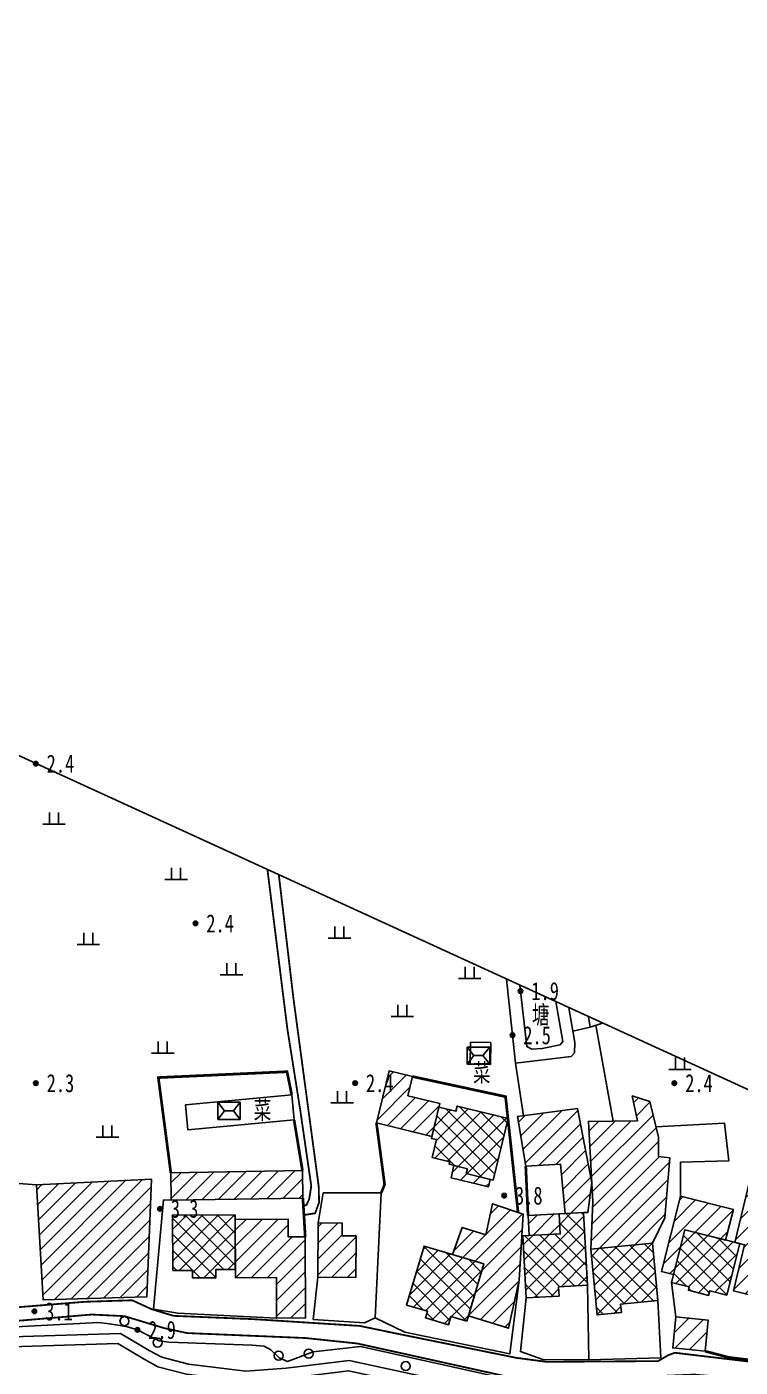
# Model space of a CAD drawing. Header units: metres. Extents: x 494039 to 619385, y 3351420 to 3402703.
# Drawn here: x 588212.1 to 588370.4, y 3393854.5 to 3394151.7 of the extents above; entities that cross this region are included whole.
import ezdxf
from ezdxf.enums import TextEntityAlignment as Align

# ---------------------------------------------------------------- set-up
doc = ezdxf.new("R2010")
doc.units = ezdxf.units.M
for name, pattern in [('2430', [0]), ('2450', [0]), ('8521', [0]), ('8522', [0]), ('9610', [0])]:
    doc.linetypes.add(name, pattern=pattern)
for name, color, linetype in [('210100', 130, 'Continuous'), ('230102', 141, 'Continuous'), ('310300', 8, 'Continuous'), ('310500', 8, 'Continuous'), ('330400', 8, 'Continuous'), ('380201', 8, '2430'), ('380202', 8, '2450'), ('420500', 8, 'Continuous'), ('510301', 8, 'Continuous'), ('720100', 8, 'Continuous'), ('760201', 8, '8521'), ('760202', 8, '8522'), ('810100', 8, '9610'), ('810302', 8, 'Continuous'), ('范围线', 8, 'Continuous')]:
    doc.layers.add(name, color=color, linetype=linetype)
pattern_1 = [(45, (0, 0), (-1.767766953, 1.767766953), []), (135, (0, 0), (-1.767766953, -1.767766953), [])]
pattern_2 = [(45, (0, 0), (-1.767766953, 1.767766953), [])]

# ---------------------------------------------------------------- blocks, each defined once
blk = doc.blocks.new('gc170')
at = {"linetype": 'Continuous'}
blk.add_circle((0, 0), 0.5, dxfattribs=at)
blk = doc.blocks.new('p_point')
for radius in [0.25, 0.2, 0.15, 0.1, 0.05]:
    blk.add_circle((0, 0), radius)
blk.add_point((0, 0))
blk = doc.blocks.new('vm')
at = {"linetype": 'Continuous'}
for p, q in [((1.25, 0), (-1.25, 0)), ((-0.5, 0), (-0.5, 1.3)), ((0.5, 1.3), (0.5, 0))]:
    blk.add_line(p, q, dxfattribs=at)
blk = doc.blocks.new('mf')
for p, q in [((1.25, 0.95), (-1.25, 0.95)), ((-1.25, 0.95), (-1.25, -0.95)), ((0.5, 0), (-0.5, 0)), ((1.25, -0.95), (1.25, 0.95)), ((-1.25, -0.95), (1.25, -0.95))]:
    blk.add_line(p, q)
at = {"flags": 128}
for points in [[(-1.25, -0.95), (-0.5, 0), (-1.25, 0.95)], [(1.25, -0.95), (0.5, 0), (1.25, 0.95)]]:
    blk.add_lwpolyline(points, dxfattribs=at)
blk = doc.blocks.new('1-3&1-4')
at = {"layer": '310300', "linetype": 'Continuous'}
h = blk.add_hatch(dxfattribs=at)
h.set_pattern_fill('ANSI31', color=8, scale=20, style=0)
h.set_pattern_definition(pattern_2)
h.paths.add_polyline_path([(588301.9999, 3393905.6445), (588289.7078, 3393908.6283), (588292.5103, 3393920.1733), (588297.7225, 3393918.908), (588296.6931, 3393914.6671), (588303.7729, 3393912.9485)])
h = blk.add_hatch(dxfattribs=at)
h.set_pattern_fill('ANSI31', color=8, scale=20, style=0)
h.set_pattern_definition(pattern_2)
h.paths.add_polyline_path([(588337.2622, 3393880.6283), (588337.7388, 3393891.0946), (588336.756, 3393908.9597), (588347.6422, 3393909.0942), (588346.4922, 3393914.6297), (588350.3541, 3393913.3617), (588352.274, 3393905.4734), (588352.3267, 3393901.1911), (588354.7829, 3393900.9017), (588353.6824, 3393887.5876), (588350.943, 3393881.9639)])
h = blk.add_hatch(dxfattribs=at)
h.set_pattern_fill('ANSI31', color=8, scale=20, style=0)
h.set_pattern_definition(pattern_2)
h.paths.add_polyline_path([(588335.6913, 3393888.7832), (588336.5955, 3393888.7343), (588337.5265, 3393895.3155), (588334.3164, 3393911.7985), (588320.997, 3393910.0586), (588322.838, 3393899.0311), (588330.5376, 3393899.4931), (588331.5612, 3393888.5592)])
h = blk.add_hatch(dxfattribs=at)
h.set_pattern_fill('ANSI31', color=8, scale=20, style=0)
h.set_pattern_definition(pattern_2)
h.paths.add_polyline_path([(588314.9673, 3393896.107), (588314.5694, 3393894.4676), (588306.2549, 3393896.4859), (588306.9115, 3393899.1907), (588309.9003, 3393898.4652), (588309.6416, 3393897.3998)])
h = blk.add_hatch(dxfattribs=at)
h.set_pattern_fill('ANSI31', color=8, scale=20, style=0)
h.set_pattern_definition(pattern_2)
h.paths.add_polyline_path([(588238.7639, 3393870.0548), (588215.7351, 3393869.3712), (588214.2618, 3393894.9046), (588239.7534, 3393896.1501)])
h = blk.add_hatch(dxfattribs=at)
h.set_pattern_fill('ANSI31', color=8, scale=20, style=0)
h.set_pattern_definition(pattern_2)
h.paths.add_polyline_path([(588273.2862, 3393898.0566), (588273.3847, 3393891.9434), (588244.1731, 3393891.4726), (588244.0746, 3393897.5858)])
h = blk.add_hatch(dxfattribs=at)
h.set_pattern_fill('ANSI31', color=8, scale=20, style=0)
h.set_pattern_definition(pattern_2)
h.paths.add_polyline_path([(588372.5241, 3393870.5154), (588368.9641, 3393871.369), (588371.4168, 3393881.5987), (588369.2531, 3393882.134), (588372.6409, 3393896.2636), (588378.637, 3393894.826), (588377.6462, 3393890.6932), (588381.1632, 3393889.85), (588379.1795, 3393881.5765), (588375.3938, 3393882.4842)])
h = blk.add_hatch(dxfattribs=at)
h.set_pattern_fill('ANSI31', color=8, scale=20, style=0)
h.set_pattern_definition(pattern_2)
h.paths.add_polyline_path([(588358.1796, 3393884.9546), (588355.64, 3393874.984), (588352.9413, 3393875.6714), (588357.1985, 3393892.3851), (588368.9135, 3393889.4012), (588367.1959, 3393882.658)])
h = blk.add_hatch(dxfattribs=at)
h.set_pattern_fill('ANSI31', color=8, scale=20, style=0)
h.set_pattern_definition(pattern_2)
h.paths.add_polyline_path([(588306.5517, 3393879.4514), (588308.7241, 3393885.4651), (588313.9551, 3393883.7746), (588315.4848, 3393890.7168), (588322.2967, 3393888.4005), (588321.3488, 3393873.7798), (588319.0485, 3393863.0966), (588310.1221, 3393865.865), (588313.5308, 3393877.3865)])
h = blk.add_hatch(dxfattribs=at)
h.set_pattern_fill('ANSI31', color=8, scale=20, style=0)
h.set_pattern_definition(pattern_2)
h.paths.add_polyline_path([(588258.3449, 3393887.222), (588270.1305, 3393887.2697), (588270.1464, 3393883.3464), (588273.9013, 3393883.3616), (588273.9741, 3393865.3878), (588267.5458, 3393865.3618), (588267.5094, 3393874.3402), (588258.3972, 3393874.3033)])
h = blk.add_hatch(dxfattribs=at)
h.set_pattern_fill('ANSI31', color=8, scale=20, style=0)
h.set_pattern_definition(pattern_2)
h.paths.add_polyline_path([(588276.7985, 3393886.4531), (588282.1199, 3393886.4141), (588282.0992, 3393883.5933), (588285.1991, 3393883.5706), (588285.1317, 3393874.3805), (588276.7104, 3393874.4422)])
h = blk.add_hatch(dxfattribs=at)
h.set_pattern_fill('ANSI31', color=8, scale=20, style=0)
h.set_pattern_definition(pattern_2)
h.paths.add_polyline_path([(588323.5867, 3393883.6278), (588323.3459, 3393888.067), (588330.2492, 3393888.4414), (588330.4899, 3393884.0022)])
h = blk.add_hatch(dxfattribs=at)
h.set_pattern_fill('ANSI31', color=8, scale=20, style=0)
h.set_pattern_definition(pattern_2)
h.paths.add_polyline_path([(588356.1356, 3393865.6153), (588363.3109, 3393864.9074), (588362.63, 3393858.0053), (588355.4547, 3393858.7132)])
at = {"layer": '310500', "linetype": 'Continuous'}
h = blk.add_hatch(dxfattribs=at)
h.set_pattern_fill('ANSI37', color=8, scale=20, style=0)
h.set_pattern_definition(pattern_1)
h.paths.add_polyline_path([(588315.6419, 3393895.9433), (588309.6416, 3393897.3998), (588309.9003, 3393898.4652), (588305.8225, 3393899.4551), (588305.9587, 3393900.016), (588302.0485, 3393900.9652), (588303.0122, 3393904.9352), (588301.8936, 3393905.2067), (588303.5774, 3393912.1429), (588307.3579, 3393911.2252), (588307.6363, 3393912.3722), (588318.9626, 3393909.6228)])
h = blk.add_hatch(dxfattribs=at)
h.set_pattern_fill('ANSI37', color=8, scale=20, style=0)
h.set_pattern_definition(pattern_1)
h.paths.add_polyline_path([(588258.3899, 3393876.1103), (588254.0615, 3393876.0928), (588254.0687, 3393874.3075), (588248.888, 3393874.2865), (588248.8814, 3393875.935), (588244.5222, 3393875.9174), (588244.4725, 3393888.1886), (588258.3407, 3393888.2448)])
h = blk.add_hatch(dxfattribs=at)
h.set_pattern_fill('ANSI37', color=8, scale=20, style=0)
h.set_pattern_definition(pattern_1)
h.paths.add_polyline_path([(588336.5683, 3393872.6123), (588330.1118, 3393872.2622), (588330.223, 3393870.2112), (588322.9331, 3393869.8159), (588322.1882, 3393883.552), (588330.4899, 3393884.0022), (588330.2467, 3393888.4879), (588335.6913, 3393888.7832)])
h = blk.add_hatch(dxfattribs=at)
h.set_pattern_fill('ANSI37', color=8, scale=20, style=0)
h.set_pattern_definition(pattern_1)
h.paths.add_polyline_path([(588367.4406, 3393870.3988), (588363.6744, 3393871.3581), (588363.4233, 3393870.3721), (588358.9382, 3393871.5145), (588359.1236, 3393872.2425), (588355.1965, 3393873.2428), (588358.1796, 3393884.9546), (588370.3581, 3393881.8526)])
h = blk.add_hatch(dxfattribs=at)
h.set_pattern_fill('ANSI37', color=8, scale=20, style=0)
h.set_pattern_definition(pattern_1)
h.paths.add_polyline_path([(588309.7653, 3393864.6593), (588306.2421, 3393865.7017), (588305.6997, 3393863.8683), (588300.5679, 3393865.3866), (588301.0105, 3393866.8825), (588296.4104, 3393868.2436), (588300.2757, 3393881.3082), (588313.5308, 3393877.3865)])
h = blk.add_hatch(dxfattribs=at)
h.set_pattern_fill('ANSI37', color=8, scale=20, style=0)
h.set_pattern_definition(pattern_1)
h.paths.add_polyline_path([(588352.1845, 3393869.2477), (588343.8892, 3393868.4378), (588344.0703, 3393866.5823), (588338.6848, 3393866.0565), (588337.2622, 3393880.6283), (588350.943, 3393881.9639)])
at = {"layer": '210100', "color": 141, "linetype": 'Continuous', "elevation": 1.2, "flags": 128}
blk.add_lwpolyline([(588428.9487, 3393831.4093), (588420.433, 3393834.1132), (588411.1029, 3393837.343), (588404.9973, 3393840.5887), (588403.7858, 3393840.8856), (588370.855, 3393844.9298), (588363.7932, 3393845.0814), (588363.4291, 3393842.6272), (588348.4315, 3393844.2184), (588348.5712, 3393846.0746), (588338.4305, 3393846.4559), (588336.34, 3393844.3664), (588321.0897, 3393845.2663), (588301.9848, 3393849.6711), (588283.5394, 3393853.6617), (588269.9187, 3393851.9755), (588260.686, 3393851.2861), (588247.5889, 3393852.9188), (588241.2207, 3393854.5548), (588238.1705, 3393856.2038), (588232.291, 3393859.6807), (588191.9758, 3393858.427), (588177.3194, 3393857.2275), (588170.4896, 3393857.2718)], dxfattribs=at)
at = {"layer": '230102', "color": 141, "linetype": 'Continuous', "elevation": 3.0164, "flags": 128}
blk.add_lwpolyline([(588321.5366, 3393939.169), (588323.0637, 3393925.5563), (588324.1824, 3393924.975), (588326.5021, 3393925.1226), (588330.4885, 3393925.9532), (588331.0792, 3393926.6953), (588329.4985, 3393935.5227)], dxfattribs=at)
at = {"layer": '310300', "color": 8, "linetype": 'Continuous', "flags": 128}
for points, elevation in [([(588301.9999, 3393905.6445), (588289.7078, 3393908.6283), (588292.5103, 3393920.1733), (588297.7225, 3393918.908), (588296.6931, 3393914.6671), (588303.7729, 3393912.9485)], 7.1455), ([(588314.9673, 3393896.107), (588314.5694, 3393894.4676), (588306.2549, 3393896.4859), (588306.9115, 3393899.1907), (588309.9003, 3393898.4652), (588309.6416, 3393897.3998)], 9.4225), ([(588273.2862, 3393898.0566), (588273.3847, 3393891.9434), (588244.1731, 3393891.4726), (588244.0746, 3393897.5858)], 6.3215), ([(588372.5241, 3393870.5154), (588368.9641, 3393871.369), (588371.4168, 3393881.5987), (588369.2531, 3393882.134), (588372.6409, 3393896.2636), (588378.637, 3393894.826), (588377.6462, 3393890.6932), (588381.1632, 3393889.85), (588379.1795, 3393881.5765), (588375.3938, 3393882.4842)], 7.8053), ([(588358.1796, 3393884.9546), (588355.64, 3393874.984), (588352.9413, 3393875.6714), (588357.1985, 3393892.3851), (588368.9135, 3393889.4012), (588367.1959, 3393882.658)], 7.8053), ([(588258.3449, 3393887.222), (588270.1305, 3393887.2697), (588270.1464, 3393883.3464), (588273.9013, 3393883.3616), (588273.9741, 3393865.3878), (588267.5458, 3393865.3618), (588267.5094, 3393874.3402), (588258.3972, 3393874.3033)], 6.5001), ([(588276.7985, 3393886.4531), (588282.1199, 3393886.4141), (588282.0992, 3393883.5933), (588285.1991, 3393883.5706), (588285.1317, 3393874.3805), (588276.7104, 3393874.4422)], 7.2591), ([(588323.5867, 3393883.6278), (588323.3459, 3393888.067), (588330.2492, 3393888.4414), (588330.4899, 3393884.0022)], 7.7304), ([(588356.1356, 3393865.6153), (588363.3109, 3393864.9074), (588362.63, 3393858.0053), (588355.4547, 3393858.7132)], 6.5106)]:
    blk.add_lwpolyline(points, close=True, dxfattribs=dict(at, elevation=elevation))
for points in [[(588337.2622, 3393880.6283), (588337.7388, 3393891.0946), (588336.756, 3393908.9597), (588347.6422, 3393909.0942), (588346.4922, 3393914.6297), (588350.3541, 3393913.3617), (588352.274, 3393905.4734), (588352.3267, 3393901.1911), (588354.7829, 3393900.9017), (588353.6824, 3393887.5876), (588350.943, 3393881.9639)], [(588335.6913, 3393888.7832), (588336.5955, 3393888.7343), (588337.5265, 3393895.3155), (588334.3164, 3393911.7985), (588320.997, 3393910.0586), (588322.838, 3393899.0311), (588330.5376, 3393899.4931), (588331.5612, 3393888.5592)], [(588238.7639, 3393870.0548), (588215.7351, 3393869.3712), (588214.2618, 3393894.9046), (588239.7534, 3393896.1501)], [(588306.5517, 3393879.4514), (588308.7241, 3393885.4651), (588313.9551, 3393883.7746), (588315.4848, 3393890.7168), (588322.2967, 3393888.4005), (588321.3488, 3393873.7798), (588319.0485, 3393863.0966), (588310.1221, 3393865.865), (588313.5308, 3393877.3865)]]:
    blk.add_lwpolyline(points, close=True, dxfattribs=at)
at = {"layer": '310500', "color": 8, "linetype": 'Continuous', "flags": 128}
for points, elevation in [([(588315.6419, 3393895.9433), (588309.6416, 3393897.3998), (588309.9003, 3393898.4652), (588305.8225, 3393899.4551), (588305.9587, 3393900.016), (588302.0485, 3393900.9652), (588303.0122, 3393904.9352), (588301.8936, 3393905.2067), (588303.5774, 3393912.1429), (588307.3579, 3393911.2252), (588307.6363, 3393912.3722), (588318.9626, 3393909.6228)], 14.6798), ([(588258.3899, 3393876.1103), (588254.0615, 3393876.0928), (588254.0687, 3393874.3075), (588248.888, 3393874.2865), (588248.8814, 3393875.935), (588244.5222, 3393875.9174), (588244.4725, 3393888.1886), (588258.3407, 3393888.2448)], 12.8212), ([(588336.5683, 3393872.6123), (588330.1118, 3393872.2622), (588330.223, 3393870.2112), (588322.9331, 3393869.8159), (588322.1882, 3393883.552), (588330.4899, 3393884.0022), (588330.2467, 3393888.4879), (588335.6913, 3393888.7832)], 14.6224), ([(588367.4406, 3393870.3988), (588363.6744, 3393871.3581), (588363.4233, 3393870.3721), (588358.9382, 3393871.5145), (588359.1236, 3393872.2425), (588355.1965, 3393873.2428), (588358.1796, 3393884.9546), (588370.3581, 3393881.8526)], 15.2155), ([(588309.7653, 3393864.6593), (588306.2421, 3393865.7017), (588305.6997, 3393863.8683), (588300.5679, 3393865.3866), (588301.0105, 3393866.8825), (588296.4104, 3393868.2436), (588300.2757, 3393881.3082), (588313.5308, 3393877.3865)], 14.5961), ([(588352.1845, 3393869.2477), (588343.8892, 3393868.4378), (588344.0703, 3393866.5823), (588338.6848, 3393866.0565), (588337.2622, 3393880.6283), (588350.943, 3393881.9639)], 15.4069)]:
    blk.add_lwpolyline(points, close=True, dxfattribs=dict(at, elevation=elevation))
at = {"layer": '330400', "color": 8, "linetype": 'Continuous', "flags": 128}
for points, elevation in [([(588310.4976, 3393921.6454), (588310.6031, 3393926.5277), (588315.0868, 3393926.4308), (588314.9812, 3393921.5485)], 4.7927), ([(588247.3441, 3393912.6501), (588270.8999, 3393914.8827), (588271.4265, 3393909.3261), (588247.8707, 3393907.0935)], 4.4132)]:
    blk.add_lwpolyline(points, close=True, dxfattribs=dict(at, elevation=elevation))
at = {"layer": '380201', "color": 8, "linetype": '2430', "const_width": 0.6, "flags": 128}
for points, elevation in [([(588270.8999, 3393914.8827), (588269.8623, 3393919.9861), (588241.3033, 3393918.6843), (588244.0746, 3393897.5858)], 5.0113), ([(588289.7078, 3393908.6283), (588291.5175, 3393894.9676), (588290.7708, 3393893.1402)], 5.6096), ([(588322.838, 3393899.0311), (588323.3459, 3393888.067)], 6.4043), ([(588273.9013, 3393883.3616), (588273.3847, 3393891.9434)], 5.8953)]:
    blk.add_lwpolyline(points, dxfattribs=dict(at, elevation=elevation))
for points in [[(588321.1317, 3393888.7967), (588318.3633, 3393914.4557), (588297.7225, 3393918.908)], [(588273.2862, 3393898.0566), (588271.4265, 3393909.3261)], [(588362.63, 3393858.0053), (588367.9649, 3393856.6134), (588378.4339, 3393855.3552), (588382.5497, 3393858.3589)]]:
    blk.add_lwpolyline(points, dxfattribs=at)
at = {"layer": '380202', "color": 8, "linetype": '2450', "flags": 128}
for points in [[(588276.7104, 3393874.4422), (588275.6875, 3393865.0461), (588287.0805, 3393864.2985), (588289.4011, 3393865.4335), (588290.7708, 3393893.1402), (588277.8977, 3393893.0985), (588276.7985, 3393886.4531)], [(588244.1731, 3393891.4726), (588242.4853, 3393891.538), (588240.2534, 3393867.3612), (588245.6148, 3393866.4562), (588267.5458, 3393865.3618)], [(588289.4011, 3393865.4335), (588296.0367, 3393862.2373), (588319.3412, 3393857.4462), (588321.3488, 3393873.7798)], [(588322.9331, 3393869.8159), (588321.6395, 3393857.9265), (588326.6155, 3393856.1482), (588336.8149, 3393856.1014), (588336.5683, 3393872.6123)], [(588336.8149, 3393856.1014), (588352.8251, 3393856.5585), (588352.1845, 3393869.2477)]]:
    blk.add_lwpolyline(points, dxfattribs=at)
at = {"layer": '380202', "color": 8, "linetype": '2450', "elevation": 6.6186, "flags": 128}
blk.add_lwpolyline([(588355.1965, 3393873.2428), (588356.1356, 3393865.6153)], dxfattribs=at)
at = {"layer": '420500', "color": 8, "linetype": 'Continuous', "const_width": 0.4, "flags": 128}
for points in [[(588265.5163, 3393964.825), (588269.9157, 3393929.6432), (588272.7741, 3393911.6056), (588275.2417, 3393894.648), (588274.7943, 3393891.7467), (588274.1846, 3393890.437), (588273.4904, 3393890.1869)], [(588273.6096, 3393888.2079), (588276.0995, 3393888.5937), (588276.9827, 3393891.0083), (588276.8902, 3393894.5682), (588271.2886, 3393936.2064), (588268.0394, 3393963.6695)], [(588162.7979, 3393889.866), (588163.9945, 3393887.6347), (588166.2154, 3393878.1917), (588167.6719, 3393875.7891), (588169.4629, 3393873.9183), (588171.0244, 3393873.0583), (588178.2593, 3393871.3691), (588180.9245, 3393869.4801), (588189.0044, 3393866.3852), (588190.8679, 3393866.2014), (588225.0237, 3393868.9619), (588235.4985, 3393869.2937), (588239.8188, 3393867.3144), (588244.699, 3393865.8403), (588262.3431, 3393865.1132), (588286.0071, 3393863.6095), (588294.6009, 3393861.8276), (588320.7761, 3393856.5266), (588327.4953, 3393855.6418), (588352.2302, 3393855.8033), (588354.5036, 3393857.1433), (588355.9389, 3393857.6524), (588378.303, 3393854.996)], [(588372.8923, 3393851.7272), (588360.2217, 3393852.8156), (588350.7499, 3393852.4184), (588350.5557, 3393851.2675), (588327.4906, 3393851.3567), (588319.0551, 3393852.2991), (588285.5251, 3393859.7031), (588273.9949, 3393860.921), (588247.6575, 3393862.026), (588242.5259, 3393863.1373), (588233.795, 3393865.7736), (588226.4984, 3393866.1337), (588191.3259, 3393863.1472), (588182.5962, 3393862.9204), (588180.9227, 3393863.1258), (588160.7634, 3393872.633), (588158.3323, 3393873.1755), (588156.5836, 3393872.3203)]]:
    blk.add_lwpolyline(points, dxfattribs=at)
at = {"layer": '760201', "color": 8, "linetype": '8521', "elevation": 3.3736, "flags": 128}
for points in [[(588318.5503, 3393940.5367), (588320.5593, 3393921.8512), (588332.8905, 3393923.3641), (588333.6254, 3393924.1389), (588333.711, 3393926.4371), (588332.4259, 3393934.182)], [(588336.7726, 3393932.1913), (588337.1067, 3393929.8678), (588339.8988, 3393930.7596)]]:
    blk.add_lwpolyline(points, dxfattribs=at)
at = {"layer": '760201', "color": 8, "linetype": '8521', "flags": 128}
blk.add_lwpolyline([(588321.4101, 3393847.4955), (588319.4935, 3393851.6428), (588286.1336, 3393859.0089), (588275.6487, 3393857.8434), (588269.9914, 3393855.7226), (588268.1413, 3393856.5169), (588266.2945, 3393858.2994), (588264.8217, 3393859.1036), (588262.1153, 3393859.3235), (588243.5996, 3393859.9729), (588241.4705, 3393860.3241), (588240.2074, 3393860.8723), (588236.6742, 3393862.727), (588234.1579, 3393863.4459), (588230.4539, 3393864.0466), (588228.0359, 3393864.3321), (588179.8721, 3393861.8901), (588167.1654, 3393866.7823), (588164.583, 3393867.0226), (588162.5963, 3393865.9628)], dxfattribs=at)
at = {"layer": '760202', "color": 8, "linetype": '8522', "flags": 128}
blk.add_lwpolyline([(588429.6279, 3393833.5483), (588421.1398, 3393836.2434), (588412.0047, 3393839.4058), (588405.7983, 3393842.7031), (588404.1911, 3393843.0969), (588371.0163, 3393847.1711), (588361.8635, 3393847.3676), (588361.5251, 3393845.0861), (588350.8328, 3393846.2205), (588350.984, 3393848.2297), (588337.5364, 3393848.7353), (588335.4662, 3393846.6661), (588321.4101, 3393847.4955), (588302.4742, 3393851.8614), (588283.6416, 3393855.9357), (588269.6971, 3393854.2094), (588260.7418, 3393853.5407), (588248.0087, 3393855.1281), (588242.0458, 3393856.6599), (588239.2758, 3393858.1575), (588232.8725, 3393861.9441), (588191.8493, 3393860.6684), (588177.235, 3393859.4723), (588168.4392, 3393859.5295)], dxfattribs=at)
at = {"layer": '810100', "color": 8, "linetype": '9610', "flags": 128}
for points, elevation in [([(588337.1067, 3393929.8678), (588333.288, 3393928.9863)], 3.3755), ([(588338.3975, 3393930.28), (588342.2565, 3393909.0277)], 3.3755), ([(588357.1985, 3393892.3851), (588357.1865, 3393899.9059), (588367.8917, 3393900.2143), (588366.9781, 3393908.5883), (588351.7156, 3393907.7677)], 3.5299)]:
    blk.add_lwpolyline(points, dxfattribs=dict(at, elevation=elevation))
for points in [[(588320.5593, 3393921.8512), (588322.3392, 3393910.234)], [(588210.0781, 3393892.2414), (588209.3598, 3393895.2399), (588214.2618, 3393894.9046)]]:
    blk.add_lwpolyline(points, dxfattribs=at)
at = {"layer": '范围线', "color": 8, "flags": 128}
blk.add_lwpolyline([(580974.9971, 3398172.2884), (580158.1729, 3397748.7629), (583102.2681, 3395406.1495), (589376.9328, 3392493.3034), (594318.9563, 3392016.403), (594002.9657, 3392059.9931), (593709.5027, 3392110.274), (593489.39, 3392154.2585), (593446.55, 3392164.1073), (593184.0367, 3392224.4585), (592856.0894, 3392311.9807), (592630.9821, 3392379.424), (592345.2786, 3392474.0542), (592112.8421, 3392558.6278), (591835.9381, 3392668.5492), (591571.4074, 3392783.2499), (591303.4331, 3392909.9936), (591275.2655, 3392923.316), (591065.2798, 3393031.2284), (591019.813, 3393054.5939), (590886.2864, 3393127.1825), (590776.1303, 3393189.2284), (589711.9005, 3393302.4152), (583546.9224, 3396125.8295)], close=True, dxfattribs=at)
at = {"layer": '330400', "color": 8, "linetype": 'Continuous', "xscale": 2, "yscale": 2}
for p in [(588312.3333, 3393923.5596), (588256.9771, 3393911.3205)]:
    blk.add_blockref('mf', p, dxfattribs=at)
at = {"layer": '510301', "color": 8, "linetype": 'Continuous', "xscale": 2, "yscale": 2}
for p in [(588233.7937, 3393864.6615, 3.9276), (588241.1715, 3393859.9276, 4.1955), (588267.9925, 3393857.0124, 4.1687), (588274.6673, 3393857.4627, 3.9812), (588296.2225, 3393854.6899, 3.9544)]:
    blk.add_blockref('gc170', p, dxfattribs=at)
at = {"layer": '720100', "color": 8, "linetype": 'Continuous', "xscale": 2, "yscale": 2, "zscale": 2}
for p in [(588214.1206, 3393988.3058, 2.3504), (588249.5479, 3393952.8785, 2.3691), (588321.6825, 3393937.8689, 1.9458), (588319.8903, 3393928.0728, 2.5351), (588214.1205, 3393917.451, 2.2689), (588284.9752, 3393917.4512, 2.3572), (588355.83, 3393917.4513, 2.4256), (588318.0469, 3393892.5124, 3.757), (588241.6721, 3393889.591, 3.2837), (588213.8027, 3393866.8369, 3.064), (588236.6742, 3393862.727, 2.9117)]:
    blk.add_blockref('p_point', p, dxfattribs=at)
at = {"layer": '810302', "color": 8, "linetype": 'Continuous', "xscale": 2, "yscale": 2}
for p in [(588218.1577, 3393974.8837, 4.3643), (588245.2511, 3393962.607, 4.3643), (588281.4918, 3393949.5709, 3.8955), (588225.7777, 3393948.2137, 4.3643), (588257.5277, 3393941.4404, 4.3643), (588310.3807, 3393940.6461, 3.8955), (588295.4431, 3393932.2373, 3.8955), (588242.2877, 3393924.0837, 4.3643), (588357.0623, 3393920.5055, 3.8955), (588282.0811, 3393913.077, 3.8955), (588230.0111, 3393905.457, 4.3643)]:
    blk.add_blockref('vm', p, dxfattribs=at)
at = {"color": 8, "width": 0.75}
for s, p in [('塘', (588326.1787, 3393932.6151, 3.0164)), ('菜', (588313.0734, 3393919.747, 4.7927)), ('菜', (588264.417, 3393911.5088, 4.4132))]:
    blk.add_text(s, height=4, dxfattribs=at).set_placement(p, align=Align.MIDDLE_CENTER)
at = {"layer": '720100', "color": 8, "width": 0.75}
for s, p in [('2.4', (588216.5206, 3393988.3058, 2.3504)), ('2.4', (588251.9479, 3393952.8785, 2.3691)), ('1.9', (588324.0825, 3393937.8689, 1.9458)), ('2.5', (588322.2903, 3393928.0728, 2.5351)), ('2.3', (588216.5205, 3393917.451, 2.2689)), ('2.4', (588287.3752, 3393917.4512, 2.3572)), ('2.4', (588358.23, 3393917.4513, 2.4256)), ('3.8', (588320.4469, 3393892.5124, 3.757)), ('3.3', (588244.0721, 3393889.591, 3.2837)), ('3.1', (588216.2027, 3393866.8369, 3.064)), ('2.9', (588239.0742, 3393862.727, 2.9117))]:
    blk.add_text(s, height=4, dxfattribs=at).set_placement(p, align=Align.MIDDLE_LEFT)

msp = doc.modelspace()

# ---------------------------------------------------------------- block references
msp.add_blockref('1-3&1-4', (0, 0))

doc.saveas('drawing.dxf')
